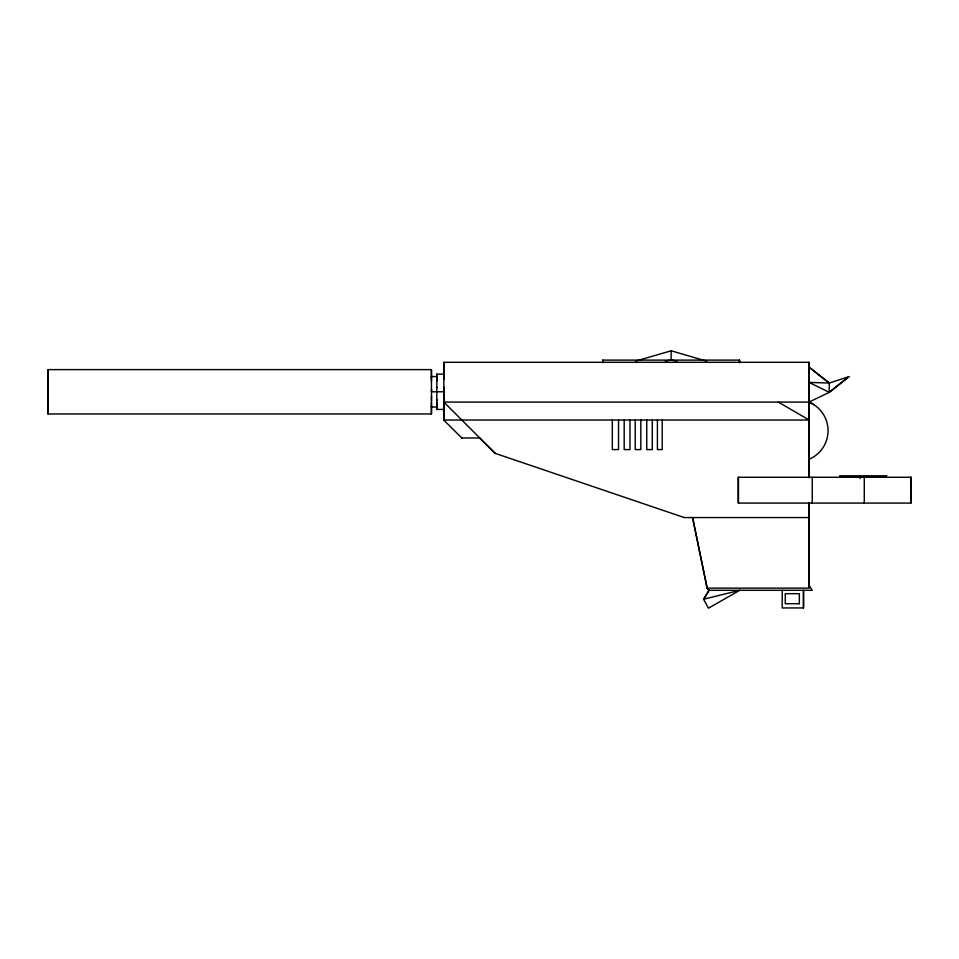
<?xml version="1.0" encoding="UTF-8"?>
<svg xmlns="http://www.w3.org/2000/svg" width="959" height="959" viewBox="0 0 959 959"><rect width="100%" height="100%" fill="white"/><g stroke="black" fill="none" stroke-linecap="round" stroke-linejoin="round"><path stroke-width="1.44" d="M48.058 400.718L47.95 382.857M48.058 395.12L48.046 378.541M431.478 395.731L431.454 413.952L48.01 413.952L47.974 399.412M431.49 400.718L431.502 389.294M436.813 400.61L436.824 387.208M443.837 387.208L443.789 409.433L436.777 409.433L436.801 402.564M848.979 376.599L829.199 392.351L829.283 383.049L809.048 367.129L808.964 459.313A31 31 0 0 0 808.964 402.085L809.06 382.401L829.283 383.049L849.063 376.599L829.283 392.351L808.988 402.085M47.974 384.163L47.998 369.611L431.442 369.611L431.478 391.787L443.837 391.787M48.034 399.412L48.01 413.952M431.406 377.87L431.442 369.611M436.813 404.266L436.813 399.412M48.034 402.564L47.998 407.036L48.034 387.832M47.974 380.999L47.998 376.539L48.022 378.577M431.466 402.564L431.442 407.036L436.777 407.036L436.801 404.986M443.717 373.95L443.789 362.298L809.048 362.298L809.132 382.185M436.801 407.072L436.777 409.433M602.743 362.754L602.755 360.104L739.533 360.104L739.533 362.298M739.521 362.754L739.533 360.104M809 367.633L809.048 362.298M431.466 380.999L431.442 376.539L436.777 376.539L436.801 378.577M436.765 377.055L436.777 374.13L443.789 374.13L443.825 379.296M443.777 374.729L443.789 374.13M703.582 599.243L739.773 590.3L708.449 608.198L703.582 599.243L708.989 590.3L812.225 590.3L809.084 585.314M703.702 599.243L709.097 590.3L707.203 588.143L692.662 517.56M635.481 361.159L671.132 350.802L706.723 361.159M665.318 361.004L671.144 360.104L676.958 361.004M829.199 383.049L809.048 367.129M814.299 404.95L809.132 402.085L443.873 402.085L443.789 362.298M443.705 409.553L443.705 420.03L809.144 420.03L778.252 402.085M461.651 437.975L479.752 437.975M479.272 437.676L495.024 453.235L443.873 402.085L443.873 420.03M839.545 475.808L886.883 475.808M910.786 494.772L910.786 503.079L910.678 477.27M684.043 517.56L809.144 517.56M692.506 517.56L707.071 588.143L809.12 588.143L809.144 503.079M799.362 603.714L785.265 603.714L785.265 593.669L799.362 593.669L799.338 603.714M803.486 607.946L803.486 590.3L803.522 607.946L782.184 607.946L782.22 590.3M494.832 453.235L684.235 517.56M809.06 382.401L829.283 392.351M443.705 420.03L461.818 437.975M707.083 588.143L708.989 590.3M431.454 413.952L431.406 406.424M47.998 369.611L48.034 380.999M443.777 408.834L443.789 409.433M436.777 374.13L436.801 380.999M671.132 350.802L671.144 360.104M602.755 360.104L602.755 362.298M436.813 379.296L436.813 387.832M864.275 477.27L864.275 503.079M860.031 475.808L860.031 478.637M812.249 477.27L812.249 503.079M809.132 402.085L809.144 477.27M808.952 458.45L808.952 477.654M808.952 502.78L808.964 586.668M738.478 477.27L738.478 503.079M662.201 420.03L662.201 449.591L657.418 449.591L657.418 420.03M652.3 420.03L652.3 449.591L646.75 449.591L646.75 420.03M640.828 420.03L640.828 449.591L635.218 449.591L635.218 420.03M629.955 420.03L629.967 449.591L624.189 449.591L624.201 420.03M618.531 420.03L618.531 449.591L612.322 449.591L612.322 420.03M911.05 477.27L738.19 477.27L738.19 503.079L911.05 503.079L911.05 477.27"/></g></svg>
